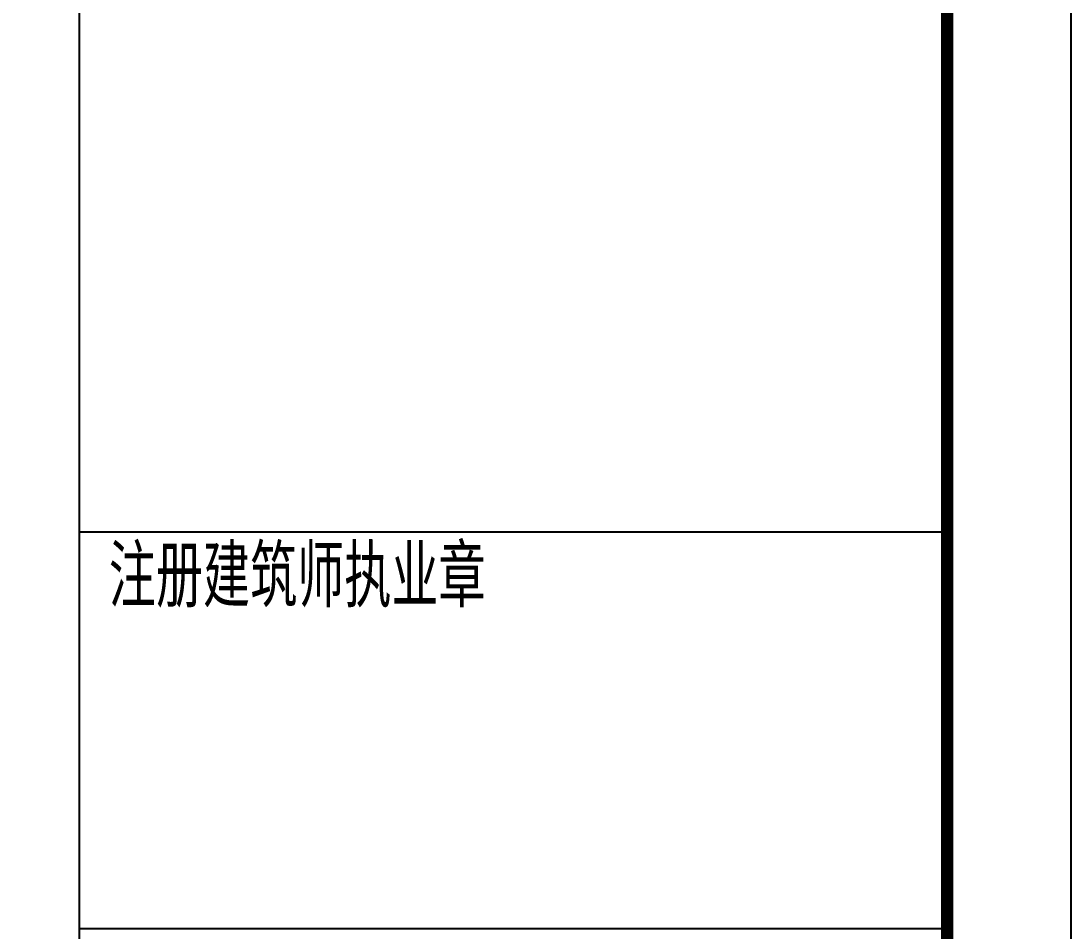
# Model space of a CAD drawing. Extents: x 627893 to 789462, y -407363 to 145317.
# Drawn here: x 733535 to 742006, y 39971 to 47316 of the extents above; entities that cross this region are included whole.
import ezdxf
from ezdxf.enums import TextEntityAlignment as Align

# ---------------------------------------------------------------- set-up
doc = ezdxf.new("R2010")
doc.units = 0
doc.header["$LTSCALE"] = 100
doc.layers.add('PUB_TITLE', color=4, linetype='CONTINUOUS')
doc.styles.add('HZTXT2', font='tssdeng.shx', dxfattribs={"width": 0.7, "bigfont": 'tssdchn.shx'})

msp = doc.modelspace()

# ---------------------------------------------------------------- linework, layer by layer
at = {"layer": 'PUB_TITLE'}
for p, q in [((734005.8, -3740.1), (734005.8, 53659.9)), ((734005.8, 43191.7), (741005.8, 43191.7)), ((734005.8, 39991.7), (741005.8, 39991.7))]:
    msp.add_line(p, q, dxfattribs=at)
msp.add_lwpolyline([(657905.8, -4740.1), (657905.8, 54659.9), (742005.8, 54659.9), (742005.8, -4740.1)], close=True, dxfattribs=at)
at = {"layer": 'PUB_TITLE', "const_width": 100}
msp.add_lwpolyline([(660405.8, -3740.1), (741005.8, -3740.1), (741005.8, 53659.9), (660405.8, 53659.9)], close=True, dxfattribs=at)

# ---------------------------------------------------------------- texts
at = {"layer": 'PUB_TITLE', "style": 'HZTXT2', "width": 0.8}
msp.add_text('注册建筑师执业章', height=500, dxfattribs=at).set_placement((735762.8, 42861.5), align=Align.MIDDLE)

doc.saveas('drawing.dxf')
